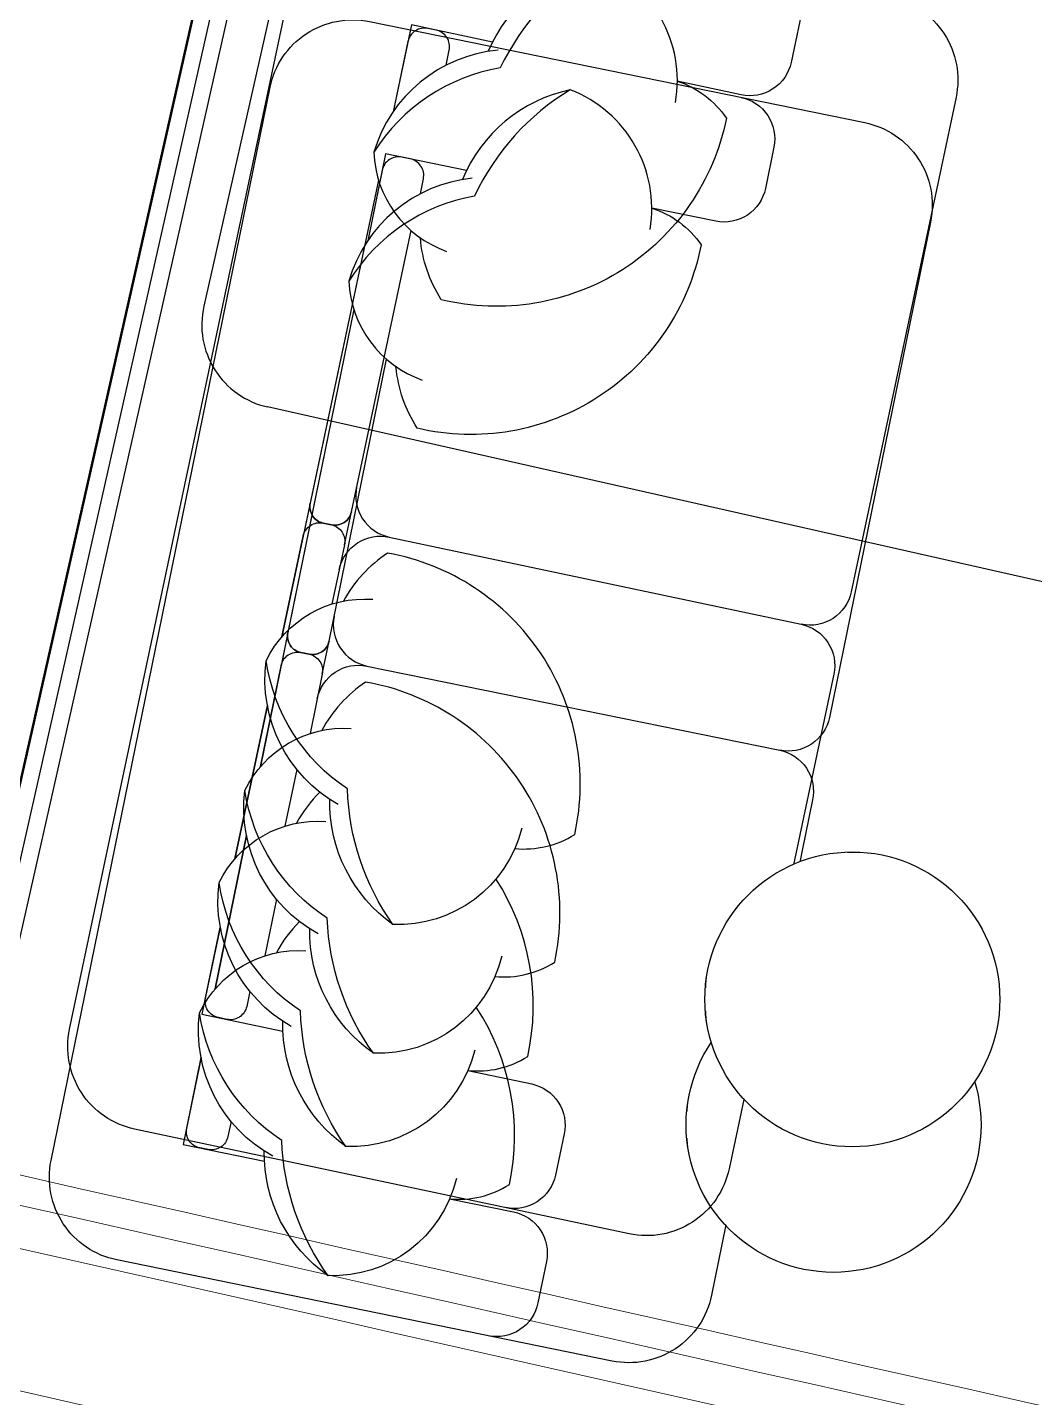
# Model space of a CAD drawing. Extents: x -678889171 to 586587, y -792238163 to 335485.
# Drawn here: x 73571 to 74766, y 17851 to 19477 of the extents above; entities that cross this region are included whole.
import ezdxf
from ezdxf.xclip import XClip

# ---------------------------------------------------------------- set-up
doc = ezdxf.new("R2010")
doc.units = 0
doc.header["$MEASUREMENT"] = 0
doc.header["$XCLIPFRAME"] = 2
doc.set_wipeout_variables(frame=1)
doc.layers.get('0').update_dxf_attribs({"color": 8})
for name, color, linetype in [('1', 8, 'Continuous'), ('9TH-FURN$0$A-SITE-PATT', 252, 'Continuous'), ('9TH-FURN$0$XR-A-TYP-7-8-9-10$0$TYPICAL TYPES$0$I-FURN', 252, 'Continuous'), ('9TH-FURN$0$XR-A-TYP-7-8-9-10$0$TYPICAL TYPES$0$I-FURN-CHAR', 252, 'Continuous'), ('9TH-FURN$0$XR-A-TYP-7-8-9-10$0$TYPICAL TYPES$0$I-WIPEOUT', 252, 'Continuous'), ('E-POW-WIR-NO', 4, 'Continuous'), ('XR-A-9TH-FLOOR$0$A-SITE-PATT', 252, 'Continuous'), ('XR-A-TYP 00(OUTER)$0$A-SEC-CLAD', 252, 'Continuous'), ('XR-A-TYP-4TH TO 10TH (OUTER)$0$A-DIM-IN', 252, 'Continuous'), ('XR-A-TYP.furn$0$2ND-FURN$0$XREF1$0$I-FURN', 252, 'Continuous'), ('XR-A-TYP.furn$0$2ND-FURN$0$XREF1$0$I-FURN-CHAR', 252, 'Continuous'), ('XR-A-TYP.furn$0$2ND-FURN$0$XREF1$0$I-WIPEOUT', 252, 'Continuous')]:
    doc.layers.add(name, color=color, linetype=linetype)
for name, color, linetype, lineweight in [('XR-A-TYP 00(OUTER)$0$A-WALL-CMU', 252, 'Continuous', 50), ('XR-A-TYP 00(OUTER)$0$xref units$0$A-ELEV-P1', 252, 'Continuous', 9), ('XR-A-TYP 00(OUTER)$0$xref units$0$A-FLOR-HRAL-P2', 252, 'Continuous', 20)]:
    doc.layers.add(name, color=color, linetype=linetype, lineweight=lineweight)

# ---------------------------------------------------------------- blocks, each defined once
blk = doc.blocks.new('9TH-FURN$0$XR-A-TYP-7-8-9-10$0$TYPICAL TYPES$0$armm12')
for points in [[(50, -800, -0.414214), (0, -750, -0.414214), (-50, -800), (-650, -800, -0.414214), (-750, -700), (-750, -100, -0.414214), (-650, 0), (650, 0, -0.414214), (750, -100), (750, -700, -0.414214), (650, -800), (50, -800, -0.414214), (0, -750, -0.414214), (-50, -800)], [(-718.2, -349.5, -0.14773), (-572, -263.6, -0.213343), (-443.1, -137.6, -0.178662)], [(-592.2, -256.7, -0.306663), (-443.1, -137.6, -0.30633), (-345.7, -246.4, 0.872847)], [(-448.8, -349.5, -0.14773), (-302.7, -263.6, -0.213343), (-173.8, -137.6, -0.178662)], [(-322.9, -256.7, -0.306663), (-173.8, -137.6, -0.30633), (-76.3, -246.4, 0.872847)], [(592.2, -256.7, 0.306663), (443.1, -137.6, 0.30633), (345.7, -246.4, -0.872847)], [(718.2, -349.5, 0.14773), (572, -263.6, 0.213343), (443.1, -137.6, 0.178662)], [(-494.8, -150), (-600, -150), (-600, -248.3, -0.414214)], [(-561.8, -200), (-580, -200, -0.414214), (-600, -180), (-600, -170, -0.414214), (-580, -150)], [(-580, -150), (-494.8, -150, -0.414214)], [(-411.6, -150), (-225.5, -150, -0.414214)], [(-142.3, -150), (-20, -150, -0.414214), (0, -170), (0, -180, -0.414214), (-20, -200), (-91.9, -200, -0.414214)], [(411.6, -150), (20, -150, 0.414214), (0, -170), (0, -180, 0.414214), (20, -200), (361.3, -200, 0.414214)], [(580, -150), (494.8, -150, 0.414214)], [(561.8, -200), (580, -200, 0.414214), (600, -180), (600, -170, 0.414214), (580, -150)], [(-292.5, -200), (-361.3, -200, -0.414214)], [(-50, -200, -0.414214), (0, -250)], [(-50, -200, -0.414214), (0, -250), (0, -750, -0.414214)], [(50, -200, 0.414214), (0, -250)], [(50, -200, 0.414214), (0, -250), (0, -750, 0.414214)], [(-313.1, -232.2, 0.071865), (-355, -212.7, -7.115464)], [(-330.8, -472.5, 0.165541), (-299.8, -538.6, 0.425989), (-19, -252.1, 0.121523), (-85.7, -212.7, -7.115464)], [(600.1, -472.5, -0.165541), (569.2, -538.6, -0.425989), (288.4, -252.1, -0.121523), (355, -212.7, 7.115464)], [(-574.9, -475.6, -0.356772), (-718.2, -349.5, -0.249542), (-588.4, -245.7, 9.61688)], [(-305.6, -475.6, -0.356772), (-448.8, -349.5, -0.249542), (-319, -245.7, 9.61688)], [(574.9, -475.6, 0.356772), (718.2, -349.5, 0.249542), (588.4, -245.7, -9.61688)], [(-600.1, -472.5, 0.165541), (-569.2, -538.6, 0.200231), (-370.7, -458.1, 0.121523)], [(-600, -472.5), (-600, -550, -0.414214), (-650, -600), (-700, -600, -0.414214), (-750, -550)], [(750, -550, -0.414214), (700, -600), (650, -600, -0.414214), (600, -550), (600, -472.5)]]:
    blk.add_lwpolyline(points, format="xyb")
for points in [[(-225.5, -150), (-411.6, -150)], [(411.6, -150), (-142.3, -150)], [(600, -248.3), (600, -150), (494.8, -150)]]:
    blk.add_lwpolyline(points)
blk.add_lwpolyline([(20, -150), (-20, -150, -0.414214), (0, -170), (0, -180, -0.414214), (-20, -200), (20, -200, -0.414214), (0, -180), (0, -170, -0.414214)], format="xyb", close=True)
blk = doc.blocks.new('9TH-FURN$0$XR-A-TYP-7-8-9-10$0$TYPICAL TYPES$0$A$C00AC6B19')
blk.add_wipeout([(30, 172.4), (64.6, 162.2), (64.6, 162.2), (91.4, 149.2), (91.4, 149.2), (123, 124.5), (141.2, 103.3), (158.2, 74.7), (166.5, 53.8), (174.2, 16.4), (174.7, -10.9), (171.2, -36.4), (166.3, -54.4), (160.7, -69.3), (152.9, -85.2), (152.9, -85.2), (139.3, -106), (116.1, -131), (98.7, -144.5), (64.1, -162.9), (38.6, -170.7), (22.5, -173.5), (-3.7, -175), (-21.2, -173.7), (-36.4, -171.2), (-67.5, -161.4), (-94.1, -147.6), (-119.9, -127.5), (-141.4, -103.2), (-157.2, -76.8), (-168.2, -48.3), (-173.6, -21.9), (-174.6, 11.2), (-174.6, 11.2), (-167.1, 52), (-156.2, 78.9), (-142.7, 101.3), (-117, 130.1), (-98.7, 144.5), (-73.6, 158.8), (-45.8, 168.9), (-1.8, 175), (36.4, 171.2)]).dxf.layer = '9TH-FURN$0$XR-A-TYP-7-8-9-10$0$TYPICAL TYPES$0$I-WIPEOUT'
blk.add_circle((0, 0), 175)
blk = doc.blocks.new('XR-A-TYP 00(OUTER)')
at = {"layer": 'XR-A-TYP 00(OUTER)$0$A-SEC-CLAD'}
for points in [[(76665.2, 6219.7), (76301.3, 4606.7), (75979.4, 4679.3), (76343.3, 6292.8)], [(76645.7, 6224.3), (76286.2, 4630.6), (76003.3, 4694.5), (76362.8, 6288.2)]]:
    blk.add_lwpolyline(points, dxfattribs=at)
at = {"layer": 'XR-A-TYP 00(OUTER)$0$A-WALL-CMU'}
blk.add_lwpolyline([(76649.7, 6332.9), (76271.1, 4654.6), (76027.2, 4709.6), (76406.7, 6391.7)], dxfattribs=at)
at = {"layer": 'XR-A-TYP 00(OUTER)$0$xref units$0$A-ELEV-P1'}
for radius, start, end in [(636106588.4, 257.2771415048, 257.2778746539), (636106838.4, 257.2771277467, 257.2778852938)]:
    blk.add_arc((140165331.5, 620493652.1), radius, start, end, dxfattribs=at)
at = {"layer": 'XR-A-TYP 00(OUTER)$0$xref units$0$A-FLOR-HRAL-P2'}
for radius, start, end in [(636106623.4, 257.2771383732, 257.2778777859), (636106673.4, 257.277133901, 257.2778822577)]:
    blk.add_arc((140165331.5, 620493652.1), radius, start, end, dxfattribs=at)
blk = doc.blocks.new('XR-A-TYP-4TH TO 10TH (OUTER)')
at = {"layer": 'XR-A-TYP-4TH TO 10TH (OUTER)$0$A-DIM-IN'}
ref = blk.add_blockref('XR-A-TYP 00(OUTER)', (0, 0), dxfattribs=at)
XClip(ref).set_block_clipping_path([(19908.0302680896, -24395.0039034439), (141486.3941120692, 77630.6383366612)])
blk = doc.blocks.new('XR-A-TYP.furn$0$2ND-FURN$0$XREF1$0$armm12')
for points in [[(50, -800, -0.414214), (0, -750, -0.414214), (-50, -800), (-650, -800, -0.414214), (-750, -700), (-750, -100, -0.414214), (-650, 0), (650, 0, -0.414214), (750, -100), (750, -700, -0.414214), (650, -800), (50, -800, -0.414214), (0, -750, -0.414214), (-50, -800)], [(-718.2, -349.5, -0.14773), (-572, -263.6, -0.213343), (-443.1, -137.6, -0.178662)], [(-592.2, -256.7, -0.306663), (-443.1, -137.6, -0.30633), (-345.7, -246.4, 0.872847)], [(-448.8, -349.5, -0.14773), (-302.7, -263.6, -0.213343), (-173.8, -137.6, -0.178662)], [(-322.9, -256.7, -0.306663), (-173.8, -137.6, -0.30633), (-76.3, -246.4, 0.872847)], [(592.2, -256.7, 0.306663), (443.1, -137.6, 0.30633), (345.7, -246.4, -0.872847)], [(718.2, -349.5, 0.14773), (572, -263.6, 0.213343), (443.1, -137.6, 0.178662)], [(-494.8, -150), (-600, -150), (-600, -248.3, -0.414214)], [(-561.8, -200), (-580, -200, -0.414214), (-600, -180), (-600, -170, -0.414214), (-580, -150)], [(-580, -150), (-494.8, -150, -0.414214)], [(-411.6, -150), (-225.5, -150, -0.414214)], [(-142.3, -150), (-20, -150, -0.414214), (0, -170), (0, -180, -0.414214), (-20, -200), (-91.9, -200, -0.414214)], [(411.6, -150), (20, -150, 0.414214), (0, -170), (0, -180, 0.414214), (20, -200), (361.3, -200, 0.414214)], [(580, -150), (494.8, -150, 0.414214)], [(561.8, -200), (580, -200, 0.414214), (600, -180), (600, -170, 0.414214), (580, -150)], [(-292.5, -200), (-361.3, -200, -0.414214)], [(-50, -200, -0.414214), (0, -250)], [(-50, -200, -0.414214), (0, -250), (0, -750, -0.414214)], [(50, -200, 0.414214), (0, -250)], [(50, -200, 0.414214), (0, -250), (0, -750, 0.414214)], [(-313.1, -232.2, 0.071865), (-355, -212.7, -7.115464)], [(-330.8, -472.5, 0.165541), (-299.8, -538.6, 0.425989), (-19, -252.1, 0.121523), (-85.7, -212.7, -7.115464)], [(600.1, -472.5, -0.165541), (569.2, -538.6, -0.425989), (288.4, -252.1, -0.121523), (355, -212.7, 7.115464)], [(-574.9, -475.6, -0.356772), (-718.2, -349.5, -0.249542), (-588.4, -245.7, 9.61688)], [(-305.6, -475.6, -0.356772), (-448.8, -349.5, -0.249542), (-319, -245.7, 9.61688)], [(574.9, -475.6, 0.356772), (718.2, -349.5, 0.249542), (588.4, -245.7, -9.61688)], [(-600.1, -472.5, 0.165541), (-569.2, -538.6, 0.200231), (-370.7, -458.1, 0.121523)], [(-600, -472.5), (-600, -550, -0.414214), (-650, -600), (-700, -600, -0.414214), (-750, -550)], [(750, -550, -0.414214), (700, -600), (650, -600, -0.414214), (600, -550), (600, -472.5)]]:
    blk.add_lwpolyline(points, format="xyb")
for points in [[(-225.5, -150), (-411.6, -150)], [(411.6, -150), (-142.3, -150)], [(600, -248.3), (600, -150), (494.8, -150)]]:
    blk.add_lwpolyline(points)
blk.add_lwpolyline([(20, -150), (-20, -150, -0.414214), (0, -170), (0, -180, -0.414214), (-20, -200), (20, -200, -0.414214), (0, -180), (0, -170, -0.414214)], format="xyb", close=True)
blk = doc.blocks.new('XR-A-TYP.furn$0$2ND-FURN$0$XREF1$0$A$C00AC6B19')
blk.add_wipeout([(30, 172.4), (64.6, 162.2), (64.6, 162.2), (91.4, 149.2), (91.4, 149.2), (123, 124.5), (141.2, 103.3), (158.2, 74.7), (166.5, 53.8), (174.2, 16.4), (174.7, -10.9), (171.2, -36.4), (166.3, -54.4), (160.7, -69.3), (152.9, -85.2), (152.9, -85.2), (139.3, -106), (116.1, -131), (98.7, -144.5), (64.1, -162.9), (38.6, -170.7), (22.5, -173.5), (-3.7, -175), (-21.2, -173.7), (-36.4, -171.2), (-67.5, -161.4), (-94.1, -147.6), (-119.9, -127.5), (-141.4, -103.2), (-157.2, -76.8), (-168.2, -48.3), (-173.6, -21.9), (-174.6, 11.2), (-174.6, 11.2), (-167.1, 52), (-156.2, 78.9), (-142.7, 101.3), (-117, 130.1), (-98.7, 144.5), (-73.6, 158.8), (-45.8, 168.9), (-1.8, 175), (36.4, 171.2)]).dxf.layer = 'XR-A-TYP.furn$0$2ND-FURN$0$XREF1$0$I-WIPEOUT'
blk.add_circle((0, 0), 175)
blk = doc.blocks.new('XR-A-TYP.furn')
at = {"layer": 'XR-A-TYP.furn$0$2ND-FURN$0$XREF1$0$I-FURN-CHAR', "rotation": 78.0418200089219}
blk.add_blockref('XR-A-TYP.furn$0$2ND-FURN$0$XREF1$0$armm12', (76555.8, 5402, 0), dxfattribs=at)
at = {"layer": 'XR-A-TYP.furn$0$2ND-FURN$0$XREF1$0$I-FURN', "rotation": 82.01630847781352}
blk.add_blockref('XR-A-TYP.furn$0$2ND-FURN$0$XREF1$0$A$C00AC6B19', (77350.1, 4801.5), dxfattribs=at)

msp = doc.modelspace()

# ---------------------------------------------------------------- block references
at = {"layer": '9TH-FURN$0$XR-A-TYP-7-8-9-10$0$TYPICAL TYPES$0$I-FURN-CHAR', "rotation": 78.46602105918902}
msp.add_blockref('9TH-FURN$0$XR-A-TYP-7-8-9-10$0$TYPICAL TYPES$0$armm12', (73728.7, 18769.2, 0), dxfattribs=at)

# ---------------------------------------------------------------- next in the draw order: block references
at = {"layer": '9TH-FURN$0$XR-A-TYP-7-8-9-10$0$TYPICAL TYPES$0$I-FURN', "rotation": 82.44050952808071}
msp.add_blockref('9TH-FURN$0$XR-A-TYP-7-8-9-10$0$TYPICAL TYPES$0$A$C00AC6B19', (74527.4, 18174.6), dxfattribs=at)

# ---------------------------------------------------------------- next in the draw order: block references
at = {"layer": 'XR-A-9TH-FLOOR$0$A-SITE-PATT'}
msp.add_blockref('XR-A-TYP-4TH TO 10TH (OUTER)', (-2800.4, 13522.1), dxfattribs=at)

# ---------------------------------------------------------------- next in the draw order: block references
at = {"layer": '9TH-FURN$0$A-SITE-PATT'}
msp.add_blockref('XR-A-TYP.furn', (-2800.4, 13522.1), dxfattribs=at)

# ---------------------------------------------------------------- next in the draw order: linework, layer by layer
at = {"layer": '1', "color": 4}
msp.add_line((77376.5, 18232.5, 0), (73855.6, 19026.7), dxfattribs=at)
msp.add_arc((73877.6, 19124.2, 0), 100, 167.2784, 257.2891, dxfattribs=at)
at = {"layer": 'E-POW-WIR-NO', "color": 4}
msp.add_line((73952, 19907.7, 0), (73780.1, 19146.2, 0), dxfattribs=at)

doc.saveas('drawing.dxf')
